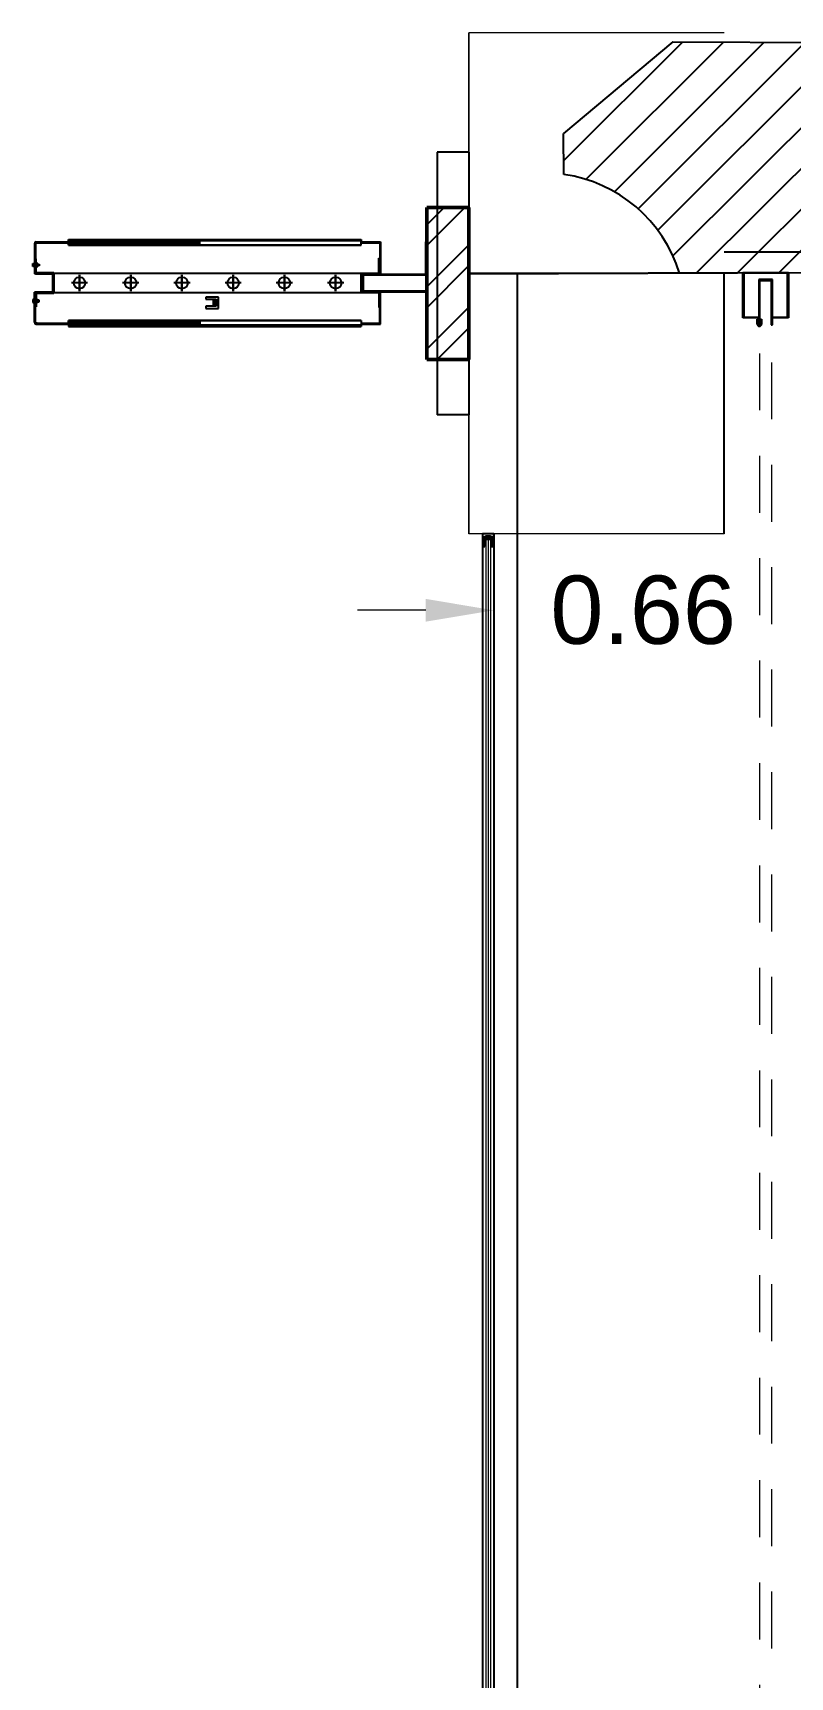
# Model space of a CAD drawing. Header units: inches. Extents: x 54 to 199, y 70 to 109.
# Drawn here: x 129.527 to 131.191, y 80.626 to 84.238 of the extents above; entities that cross this region are included whole.
import ezdxf
from ezdxf.enums import TextEntityAlignment as Align

# ---------------------------------------------------------------- set-up
doc = ezdxf.new("R2010")
doc.units = ezdxf.units.IN
doc.header["$MEASUREMENT"] = 0
for name, pattern in [('21212-FC-A-XREF-GROUND FLOOR PLAN-REV-31-10-12$0$HIDDEN', [0.375, 0.25, -0.125]), ('HIDDEN', [0.375, 0.25, -0.125]), ('HIDDEN2', [0.1875, 0.125, -0.0625])]:
    doc.linetypes.add(name, pattern=pattern)
for name, color, linetype, lineweight in [('21212-FC-A-XREF-GROUND FLOOR PLAN-REV-31-10-12$0$HIDDEN-EEE', 6, '21212-FC-A-XREF-GROUND FLOOR PLAN-REV-31-10-12$0$HIDDEN', 9), ('DIM-IN-AR', 251, 'Continuous', 5), ('ELEVATION-3-EEE', 7, 'Continuous', 18), ('GLASS-EEE', 140, 'Continuous', 5), ('WALL-EEE', 4, 'Continuous', 50)]:
    doc.layers.add(name, color=color, linetype=linetype, lineweight=lineweight)
for name, color, linetype in [('col-hat', 2, 'Continuous'), ('columns', 6, 'Continuous'), ('DETAIL', 2, 'Continuous'), ('Detail Text', 2, 'Continuous'), ('ELEV3-AR', 11, 'Continuous'), ('FINISH-AR', 252, 'Continuous'), ('Fixation', 1, 'Continuous'), ('hatch', 2, 'Continuous'), ('HATCH-AR', 251, 'Continuous'), ('LOM FURNITURE', 7, 'Continuous'), ('WALL-AR', 7, 'Continuous')]:
    doc.layers.add(name, color=color, linetype=linetype)
doc.layers.add('GOLDCLADDING', color=7, linetype='Continuous', true_color=0xffc20a)
doc.styles.add('ROMANS', font='romans.shx')
doc.styles.get("Standard").update_dxf_attribs({"font": 'arial.ttf'})

# ---------------------------------------------------------------- blocks, each defined once
blk = doc.blocks.new('GRWRFHRH')
at = {"color": 252, "linetype": 'Continuous'}
for p, q in [((-9.6911, 11.0741, 0.0198), (-9.6891, 11.0741, 0.0198)), ((-10.0552, 10.9809, 0.0092), (-10.0552, 10.9709, 0.0092)), ((-10.0552, 10.9809, 0.0092), (-10.0552, 10.9709, 0.0092)), ((-10.0482, 10.9809, 0.0092), (-10.0552, 10.9709, 0.0092)), ((-10.0552, 10.9809, 0.0092), (-10.0482, 10.9709, 0.0092)), ((-10.0482, 10.9809, 0.0092), (-10.0552, 10.9809, 0.0092)), ((-10.0552, 10.9809, 0.0092), (-10.0552, 10.9709, 0.0092)), ((-10.0482, 10.9709, 0.0092), (-10.0482, 10.9809, 0.0092)), ((-10.0552, 10.9709, 0.0092), (-10.0482, 10.9709, 0.0092)), ((-9.6891, 10.9656, 0.0198), (-9.6911, 10.9656, 0.0198)), ((-9.463, 10.4682, 0.0092), (-9.463, 0.841, 0.0092)), ((-9.4555, 10.4632, 0.0092), (-9.4455, 10.4562, 0.0092)), ((-9.4555, 10.4562, 0.0092), (-9.4455, 10.4632, 0.0092)), ((-9.4555, 10.4632, 0.0092), (-9.4555, 10.4562, 0.0092)), ((-9.4455, 10.4632, 0.0092), (-9.4555, 10.4632, 0.0092)), ((-9.4555, 10.4562, 0.0092), (-9.4455, 10.4562, 0.0092)), ((-9.4555, 10.4562, 0.0092), (-9.4455, 10.4562, 0.0092)), ((-9.4555, 10.4562, 0.0092), (-9.4455, 10.4562, 0.0092)), ((-9.4455, 10.4562, 0.0092), (-9.4455, 10.4632, 0.0092)), ((-9.438, 10.4682, 0.0092), (-9.438, 0.841, 0.0092))]:
    blk.add_line(p, q, dxfattribs=at)
at = {"layer": '21212-FC-A-XREF-GROUND FLOOR PLAN-REV-31-10-12$0$HIDDEN-EEE', "color": 252, "linetype": 'HIDDEN', "ltscale": 0.5}
for p, q in [((-8.8532, 6.4647), (-8.8532, 10.9396)), ((-8.8272, 6.4449), (-8.8272, 10.9271))]:
    blk.add_line(p, q, dxfattribs=at)
at = {"layer": 'col-hat', "color": 252, "linetype": 'Continuous'}
for p, q in [((-9.2843, 11.2883), (-9.023, 11.5489)), ((-9.2359, 11.2469), (-8.9335, 11.5484)), ((-9.1732, 11.2197), (-8.844, 11.548)), ((-9.121, 11.1822), (-8.7546, 11.5475)), ((-9.078, 11.1353), (-8.6651, 11.547)), ((-9.0447, 11.0789), (-8.5756, 11.5466)), ((-8.9926, 11.0412), (-8.4862, 11.5461)), ((-8.9023, 11.0416), (-8.3967, 11.5456)), ((-8.812, 11.0419), (-8.3072, 11.5452))]:
    blk.add_line(p, q, dxfattribs=at)
at = {"layer": 'columns', "color": 252}
for p, q in [((-9.0444, 11.549), (-9.2849, 11.3478)), ((-9.0444, 11.549), (-7.8151, 11.5426)), ((-9.284, 11.2576), (-9.2849, 11.3478)), ((-9.493, 11.0407), (-7.5142, 11.0441))]:
    blk.add_line(p, q, dxfattribs=at)
blk.add_arc((-9.3275, 10.9498), 0.3109, 17.0664, 81.9671, dxfattribs=at)
at = {"layer": 'Defpoints', "color": 252, "linetype": 'Continuous'}
for p, q in [((-10.0842, 11.1121, 0.0198), (-10.3728, 11.1121, 0.0198)), ((-10.3728, 11.1121, 0.0198), (-10.3728, 11.107, 0.0198)), ((-10.3728, 11.107, 0.0198), (-10.3728, 11.1045, 0.0198)), ((-10.3728, 11.1045, 0.0198), (-10.3728, 11.1045, 0.0198)), ((-10.3728, 11.1045, 0.0198), (-10.3728, 11.102, 0.0198)), ((-10.3728, 11.102, 0.0198), (-10.0842, 11.102, 0.0198)), ((-10.0842, 11.102, 0.0198), (-10.0842, 11.1121, 0.0198)), ((-10.3728, 10.9342, 0.0198), (-10.3728, 10.9367, 0.0198)), ((-10.3728, 10.9367, 0.0198), (-10.0842, 10.9367, 0.0198)), ((-10.3728, 10.9316, 0.0198), (-10.3728, 10.9342, 0.0198)), ((-10.3728, 10.9342, 0.0198), (-10.3728, 10.9342, 0.0198)), ((-10.3728, 10.9265, 0.0198), (-10.3728, 10.9316, 0.0198)), ((-10.0842, 10.9265, 0.0198), (-10.3728, 10.9265, 0.0198)), ((-10.0842, 10.9367, 0.0198), (-10.0842, 10.9265, 0.0198))]:
    blk.add_line(p, q, dxfattribs=at)
at = {"layer": 'DETAIL', "color": 252, "linetype": 'Continuous'}
for p, q in [((-10.4479, 11.1056, 0.0198), (-10.4479, 11.0396, 0.0198)), ((-10.4459, 11.1056, 0.0198), (-10.4459, 11.0427, 0.0198)), ((-10.4439, 11.1096, 0.0198), (-10.3728, 11.1096, 0.0198)), ((-10.4418, 11.1076, 0.0198), (-10.4439, 11.1076, 0.0198)), ((-10.4418, 11.1076, 0.0198), (-10.3728, 11.1076, 0.0198)), ((-10.3728, 11.1151, 0.0198), (-9.7297, 11.1151, 0.0198)), ((-10.3728, 11.102, 0.0198), (-10.3728, 11.1151, 0.0198)), ((-9.7297, 11.1121, 0.0198), (-10.3728, 11.1121, 0.0198)), ((-10.3627, 11.1121, 0.0198), (-10.3728, 11.102, 0.0198)), ((-10.3672, 11.1121, 0.0198), (-10.3728, 11.1065, 0.0198)), ((-10.3718, 11.1121, 0.0198), (-10.3728, 11.111, 0.0198)), ((-10.3728, 11.102, 0.0198), (-9.7297, 11.102, 0.0198)), ((-10.3581, 11.1121, 0.0198), (-10.3683, 11.102, 0.0198)), ((-10.3535, 11.1121, 0.0198), (-10.3637, 11.102, 0.0198)), ((-10.349, 11.1121, 0.0198), (-10.3591, 11.102, 0.0198)), ((-10.3444, 11.1121, 0.0198), (-10.3546, 11.102, 0.0198)), ((-10.3399, 11.1121, 0.0198), (-10.35, 11.102, 0.0198)), ((-10.3353, 11.1121, 0.0198), (-10.3455, 11.102, 0.0198)), ((-10.3308, 11.1121, 0.0198), (-10.3409, 11.102, 0.0198)), ((-10.3262, 11.1121, 0.0198), (-10.3364, 11.102, 0.0198)), ((-10.3217, 11.1121, 0.0198), (-10.3318, 11.102, 0.0198)), ((-10.3171, 11.1121, 0.0198), (-10.3273, 11.102, 0.0198)), ((-10.3126, 11.1121, 0.0198), (-10.3227, 11.102, 0.0198)), ((-10.308, 11.1121, 0.0198), (-10.3181, 11.102, 0.0198)), ((-10.3034, 11.1121, 0.0198), (-10.3136, 11.102, 0.0198)), ((-10.2989, 11.1121, 0.0198), (-10.309, 11.102, 0.0198)), ((-10.2943, 11.1121, 0.0198), (-10.3045, 11.102, 0.0198)), ((-10.2898, 11.1121, 0.0198), (-10.2999, 11.102, 0.0198)), ((-10.2852, 11.1121, 0.0198), (-10.2954, 11.102, 0.0198)), ((-10.2807, 11.1121, 0.0198), (-10.2908, 11.102, 0.0198)), ((-10.2761, 11.1121, 0.0198), (-10.2863, 11.102, 0.0198)), ((-10.2716, 11.1121, 0.0198), (-10.2817, 11.102, 0.0198)), ((-10.267, 11.1121, 0.0198), (-10.2771, 11.102, 0.0198)), ((-10.2624, 11.1121, 0.0198), (-10.2726, 11.102, 0.0198)), ((-10.2579, 11.1121, 0.0198), (-10.268, 11.102, 0.0198)), ((-10.2533, 11.1121, 0.0198), (-10.2635, 11.102, 0.0198)), ((-10.2488, 11.1121, 0.0198), (-10.2589, 11.102, 0.0198)), ((-10.2442, 11.1121, 0.0198), (-10.2544, 11.102, 0.0198)), ((-10.2397, 11.1121, 0.0198), (-10.2498, 11.102, 0.0198)), ((-10.2351, 11.1121, 0.0198), (-10.2453, 11.102, 0.0198)), ((-10.2306, 11.1121, 0.0198), (-10.2407, 11.102, 0.0198)), ((-10.226, 11.1121, 0.0198), (-10.2361, 11.102, 0.0198)), ((-10.2214, 11.1121, 0.0198), (-10.2316, 11.102, 0.0198)), ((-10.2169, 11.1121, 0.0198), (-10.227, 11.102, 0.0198)), ((-10.2123, 11.1121, 0.0198), (-10.2225, 11.102, 0.0198)), ((-10.2078, 11.1121, 0.0198), (-10.2179, 11.102, 0.0198)), ((-10.2032, 11.1121, 0.0198), (-10.2134, 11.102, 0.0198)), ((-10.1987, 11.1121, 0.0198), (-10.2088, 11.102, 0.0198)), ((-10.1941, 11.1121, 0.0198), (-10.2043, 11.102, 0.0198)), ((-10.1896, 11.1121, 0.0198), (-10.1997, 11.102, 0.0198)), ((-10.185, 11.1121, 0.0198), (-10.1952, 11.102, 0.0198)), ((-10.1805, 11.1121, 0.0198), (-10.1906, 11.102, 0.0198)), ((-10.1759, 11.1121, 0.0198), (-10.186, 11.102, 0.0198)), ((-10.1713, 11.1121, 0.0198), (-10.1815, 11.102, 0.0198)), ((-10.1668, 11.1121, 0.0198), (-10.1769, 11.102, 0.0198)), ((-10.1622, 11.1121, 0.0198), (-10.1724, 11.102, 0.0198)), ((-10.1577, 11.1121, 0.0198), (-10.1678, 11.102, 0.0198)), ((-10.1531, 11.1121, 0.0198), (-10.1633, 11.102, 0.0198)), ((-10.1486, 11.1121, 0.0198), (-10.1587, 11.102, 0.0198)), ((-10.144, 11.1121, 0.0198), (-10.1542, 11.102, 0.0198)), ((-10.1395, 11.1121, 0.0198), (-10.1496, 11.102, 0.0198)), ((-10.1349, 11.1121, 0.0198), (-10.145, 11.102, 0.0198)), ((-10.1303, 11.1121, 0.0198), (-10.1405, 11.102, 0.0198)), ((-10.1258, 11.1121, 0.0198), (-10.1359, 11.102, 0.0198)), ((-10.1212, 11.1121, 0.0198), (-10.1314, 11.102, 0.0198)), ((-10.1167, 11.1121, 0.0198), (-10.1268, 11.102, 0.0198)), ((-10.1121, 11.1121, 0.0198), (-10.1223, 11.102, 0.0198)), ((-10.1076, 11.1121, 0.0198), (-10.1177, 11.102, 0.0198)), ((-10.103, 11.1121, 0.0198), (-10.1132, 11.102, 0.0198)), ((-10.0985, 11.1121, 0.0198), (-10.1086, 11.102, 0.0198)), ((-10.0939, 11.1121, 0.0198), (-10.104, 11.102, 0.0198)), ((-10.0893, 11.1121, 0.0198), (-10.0995, 11.102, 0.0198)), ((-10.0848, 11.1121, 0.0198), (-10.0949, 11.102, 0.0198)), ((-10.0842, 11.1081, 0.0198), (-10.0904, 11.102, 0.0198)), ((-10.0842, 11.1036, 0.0198), (-10.0858, 11.102, 0.0198)), ((-10.4515, 11.0558, 0.0198), (-10.4515, 11.0619, 0.0198)), ((-10.4515, 11.0619, 0.0198), (-10.4484, 11.0619, 0.0198)), ((-10.4515, 11.0607, 0.0198), (-10.4484, 11.0607, 0.0198)), ((-10.4515, 11.0571, 0.0198), (-10.4484, 11.0571, 0.0198)), ((-10.4484, 11.0558, 0.0198), (-10.4515, 11.0558, 0.0198)), ((-10.4484, 11.0548, 0.0198), (-10.4484, 11.0629, 0.0198)), ((-10.4484, 11.0629, 0.0198), (-10.4479, 11.0629, 0.0198)), ((-10.4484, 11.0619, 0.0198), (-10.4484, 11.0558, 0.0198)), ((-10.4479, 11.0548, 0.0198), (-10.4484, 11.0548, 0.0198)), ((-10.4479, 11.0629, 0.0198), (-10.4479, 11.0548, 0.0198)), ((-10.4459, 11.0721, 0.0198), (-10.4459, 11.0396, 0.0198)), ((-10.4439, 11.0721, 0.0198), (-10.4459, 11.0721, 0.0198)), ((-10.4439, 11.0662, 0.0198), (-10.4459, 11.0682, 0.0198)), ((-10.4439, 11.0616, 0.0198), (-10.4459, 11.0636, 0.0198)), ((-10.4439, 11.057, 0.0198), (-10.4459, 11.0591, 0.0198)), ((-10.4439, 11.0525, 0.0198), (-10.4459, 11.0545, 0.0198)), ((-10.4439, 11.0707, 0.0198), (-10.4452, 11.0721, 0.0198)), ((-10.4439, 11.0416, 0.0198), (-10.4439, 11.0721, 0.0198)), ((-10.4433, 11.0629, 0.0198), (-10.4439, 11.0629, 0.0198)), ((-10.4439, 11.0629, 0.0198), (-10.4439, 11.0548, 0.0198)), ((-10.4439, 11.0548, 0.0198), (-10.4433, 11.0548, 0.0198)), ((-10.4433, 11.0548, 0.0198), (-10.4433, 11.0629, 0.0198)), ((-10.4403, 11.0619, 0.0198), (-10.4433, 11.0619, 0.0198)), ((-10.4433, 11.0619, 0.0198), (-10.4433, 11.0558, 0.0198)), ((-10.4403, 11.0607, 0.0198), (-10.4433, 11.0607, 0.0198)), ((-10.4403, 11.0571, 0.0198), (-10.4433, 11.0571, 0.0198)), ((-10.4433, 11.0558, 0.0198), (-10.4403, 11.0558, 0.0198)), ((-10.4403, 11.0558, 0.0198), (-10.4403, 11.0619, 0.0198)), ((-10.4403, 11.0571, 0.0198), (-10.4403, 11.0607, 0.0198)), ((-10.4403, 11.0607, 0.0198), (-10.4373, 11.0607, 0.0198)), ((-10.4373, 11.0571, 0.0198), (-10.4403, 11.0571, 0.0198)), ((-10.4373, 11.0607, 0.0198), (-10.4373, 11.0571, 0.0198)), ((-10.4459, 11.0396, 0.0198), (-10.4479, 11.0396, 0.0198)), ((-10.4439, 11.0479, 0.0198), (-10.4459, 11.05, 0.0198)), ((-10.4439, 11.0434, 0.0198), (-10.4459, 11.0454, 0.0198)), ((-10.4446, 11.0396, 0.0198), (-10.4459, 11.0408, 0.0198)), ((-10.4459, 11.0396, 0.0198), (-10.4073, 11.0396, 0.0198)), ((-10.4053, 11.0416, 0.0198), (-10.4439, 11.0416, 0.0198)), ((-10.4401, 11.0396, 0.0198), (-10.4421, 11.0416, 0.0198)), ((-10.4355, 11.0396, 0.0198), (-10.4376, 11.0416, 0.0198)), ((-10.431, 11.0396, 0.0198), (-10.433, 11.0416, 0.0198)), ((-10.4264, 11.0396, 0.0198), (-10.4285, 11.0416, 0.0198)), ((-10.4219, 11.0396, 0.0198), (-10.4239, 11.0416, 0.0198)), ((-10.4173, 11.0396, 0.0198), (-10.4193, 11.0416, 0.0198)), ((-10.4128, 11.0396, 0.0198), (-10.4148, 11.0416, 0.0198)), ((-10.4082, 11.0396, 0.0198), (-10.4102, 11.0416, 0.0198)), ((-10.4073, 11.0396, 0.0198), (-10.4073, 10.999, 0.0198)), ((-10.4053, 11.0367, 0.0198), (-10.4073, 11.0387, 0.0198)), ((-10.4053, 11.0322, 0.0198), (-10.4073, 11.0342, 0.0198)), ((-10.4053, 11.0276, 0.0198), (-10.4073, 11.0296, 0.0198)), ((-10.4053, 11.023, 0.0198), (-10.4073, 11.0251, 0.0198)), ((-10.4053, 11.0185, 0.0198), (-10.4073, 11.0205, 0.0198)), ((-10.4053, 11.0139, 0.0198), (-10.4073, 11.016, 0.0198)), ((-10.4053, 11.0413, 0.0198), (-10.4057, 11.0416, 0.0198)), ((-10.4053, 10.997, 0.0198), (-10.4053, 11.0416, 0.0198)), ((-10.4515, 10.9828, 0.0198), (-10.4515, 10.9767, 0.0198)), ((-10.4484, 10.9828, 0.0198), (-10.4515, 10.9828, 0.0198)), ((-10.4515, 10.9815, 0.0198), (-10.4484, 10.9815, 0.0198)), ((-10.4484, 10.9838, 0.0198), (-10.4484, 10.9757, 0.0198)), ((-10.4479, 10.9838, 0.0198), (-10.4484, 10.9838, 0.0198)), ((-10.4484, 10.9767, 0.0198), (-10.4484, 10.9828, 0.0198)), ((-10.4459, 10.999, 0.0198), (-10.4479, 10.999, 0.0198)), ((-10.4479, 10.9331, 0.0198), (-10.4479, 10.999, 0.0198)), ((-10.4479, 10.9757, 0.0198), (-10.4479, 10.9838, 0.0198)), ((-10.4073, 10.999, 0.0198), (-10.4459, 10.999, 0.0198)), ((-10.4459, 10.999, 0.0198), (-10.4459, 10.9666, 0.0198)), ((-10.4459, 10.9331, 0.0198), (-10.4459, 10.996, 0.0198)), ((-10.4439, 10.9933, 0.0198), (-10.4459, 10.9953, 0.0198)), ((-10.4439, 10.9887, 0.0198), (-10.4459, 10.9907, 0.0198)), ((-10.4439, 10.9842, 0.0198), (-10.4459, 10.9862, 0.0198)), ((-10.4439, 10.9796, 0.0198), (-10.4459, 10.9816, 0.0198)), ((-10.443, 10.997, 0.0198), (-10.4451, 10.999, 0.0198)), ((-10.4439, 10.9666, 0.0198), (-10.4439, 10.997, 0.0198)), ((-10.4439, 10.997, 0.0198), (-10.4053, 10.997, 0.0198)), ((-10.4439, 10.9757, 0.0198), (-10.4439, 10.9838, 0.0198)), ((-10.4439, 10.9838, 0.0198), (-10.4433, 10.9838, 0.0198)), ((-10.4433, 10.9838, 0.0198), (-10.4433, 10.9757, 0.0198)), ((-10.4433, 10.9767, 0.0198), (-10.4433, 10.9828, 0.0198)), ((-10.4433, 10.9828, 0.0198), (-10.4403, 10.9828, 0.0198)), ((-10.4403, 10.9815, 0.0198), (-10.4433, 10.9815, 0.0198)), ((-10.4385, 10.997, 0.0198), (-10.4405, 10.999, 0.0198)), ((-10.4403, 10.9828, 0.0198), (-10.4403, 10.9767, 0.0198)), ((-10.4403, 10.9815, 0.0198), (-10.4403, 10.978, 0.0198)), ((-10.4373, 10.9815, 0.0198), (-10.4403, 10.9815, 0.0198)), ((-10.4373, 10.978, 0.0198), (-10.4373, 10.9815, 0.0198)), ((-10.4339, 10.997, 0.0198), (-10.436, 10.999, 0.0198)), ((-10.4294, 10.997, 0.0198), (-10.4314, 10.999, 0.0198)), ((-10.4248, 10.997, 0.0198), (-10.4268, 10.999, 0.0198)), ((-10.4203, 10.997, 0.0198), (-10.4223, 10.999, 0.0198)), ((-10.4157, 10.997, 0.0198), (-10.4177, 10.999, 0.0198)), ((-10.4111, 10.997, 0.0198), (-10.4132, 10.999, 0.0198)), ((-10.4066, 10.997, 0.0198), (-10.4086, 10.999, 0.0198)), ((-10.4053, 11.0094, 0.0198), (-10.4073, 11.0114, 0.0198)), ((-10.4053, 11.0048, 0.0198), (-10.4073, 11.0069, 0.0198)), ((-10.4053, 11.0003, 0.0198), (-10.4073, 11.0023, 0.0198)), ((-10.0432, 10.9884, 0.0092), (-10.0711, 10.9884, 0.0092)), ((-10.0711, 10.9884, 0.0092), (-10.0711, 10.9834, 0.0092)), ((-10.0711, 10.9834, 0.0092), (-10.0482, 10.9834, 0.0092)), ((-10.0482, 10.9834, 0.0092), (-10.0482, 10.9684, 0.0092)), ((-10.0432, 10.9634, 0.0092), (-10.0432, 10.9884, 0.0092)), ((-10.4515, 10.978, 0.0198), (-10.4484, 10.978, 0.0198)), ((-10.4515, 10.9767, 0.0198), (-10.4484, 10.9767, 0.0198)), ((-10.4484, 10.9757, 0.0198), (-10.4479, 10.9757, 0.0198)), ((-10.4439, 10.975, 0.0198), (-10.4459, 10.9771, 0.0198)), ((-10.4439, 10.9705, 0.0198), (-10.4459, 10.9725, 0.0198)), ((-10.4445, 10.9666, 0.0198), (-10.4459, 10.968, 0.0198)), ((-10.4459, 10.9666, 0.0198), (-10.4439, 10.9666, 0.0198)), ((-10.4433, 10.9757, 0.0198), (-10.4439, 10.9757, 0.0198)), ((-10.4403, 10.978, 0.0198), (-10.4433, 10.978, 0.0198)), ((-10.4403, 10.9767, 0.0198), (-10.4433, 10.9767, 0.0198)), ((-10.4403, 10.978, 0.0198), (-10.4373, 10.978, 0.0198)), ((-10.0482, 10.9684, 0.0092), (-10.0711, 10.9684, 0.0092)), ((-10.0711, 10.9684, 0.0092), (-10.0711, 10.9634, 0.0092)), ((-10.0711, 10.9634, 0.0092), (-10.0432, 10.9634, 0.0092)), ((-10.4418, 10.9311, 0.0198), (-10.4439, 10.9311, 0.0198)), ((-10.4439, 10.929, 0.0198), (-10.3728, 10.929, 0.0198)), ((-10.4418, 10.9311, 0.0198), (-10.3728, 10.9311, 0.0198)), ((-10.3728, 10.9311, 0.0198), (-10.3728, 10.9367, 0.0198)), ((-10.3728, 10.9367, 0.0198), (-9.7297, 10.9367, 0.0198)), ((-10.3627, 10.9265, 0.0198), (-10.3728, 10.9367, 0.0198)), ((-10.3672, 10.9265, 0.0198), (-10.3728, 10.9322, 0.0198)), ((-10.3728, 10.9316, 0.0198), (-10.3728, 10.9235, 0.0198)), ((-10.3718, 10.9265, 0.0198), (-10.3728, 10.9276, 0.0198)), ((-9.7297, 10.9265, 0.0198), (-10.3728, 10.9265, 0.0198)), ((-10.3728, 10.9235, 0.0198), (-9.7297, 10.9235, 0.0198)), ((-10.3581, 10.9265, 0.0198), (-10.3682, 10.9367, 0.0198)), ((-10.3535, 10.9265, 0.0198), (-10.3637, 10.9367, 0.0198)), ((-10.349, 10.9265, 0.0198), (-10.3591, 10.9367, 0.0198)), ((-10.3444, 10.9265, 0.0198), (-10.3546, 10.9367, 0.0198)), ((-10.3399, 10.9265, 0.0198), (-10.35, 10.9367, 0.0198)), ((-10.3353, 10.9265, 0.0198), (-10.3455, 10.9367, 0.0198)), ((-10.3308, 10.9265, 0.0198), (-10.3409, 10.9367, 0.0198)), ((-10.3262, 10.9265, 0.0198), (-10.3364, 10.9367, 0.0198)), ((-10.3217, 10.9265, 0.0198), (-10.3318, 10.9367, 0.0198)), ((-10.3171, 10.9265, 0.0198), (-10.3273, 10.9367, 0.0198)), ((-10.3126, 10.9265, 0.0198), (-10.3227, 10.9367, 0.0198)), ((-10.308, 10.9265, 0.0198), (-10.3181, 10.9367, 0.0198)), ((-10.3034, 10.9265, 0.0198), (-10.3136, 10.9367, 0.0198)), ((-10.2989, 10.9265, 0.0198), (-10.309, 10.9367, 0.0198)), ((-10.2943, 10.9265, 0.0198), (-10.3045, 10.9367, 0.0198)), ((-10.2898, 10.9265, 0.0198), (-10.2999, 10.9367, 0.0198)), ((-10.2852, 10.9265, 0.0198), (-10.2954, 10.9367, 0.0198)), ((-10.2807, 10.9265, 0.0198), (-10.2908, 10.9367, 0.0198)), ((-10.2761, 10.9265, 0.0198), (-10.2863, 10.9367, 0.0198)), ((-10.2716, 10.9265, 0.0198), (-10.2817, 10.9367, 0.0198)), ((-10.267, 10.9265, 0.0198), (-10.2771, 10.9367, 0.0198)), ((-10.2624, 10.9265, 0.0198), (-10.2726, 10.9367, 0.0198)), ((-10.2579, 10.9265, 0.0198), (-10.268, 10.9367, 0.0198)), ((-10.2533, 10.9265, 0.0198), (-10.2635, 10.9367, 0.0198)), ((-10.2488, 10.9265, 0.0198), (-10.2589, 10.9367, 0.0198)), ((-10.2442, 10.9265, 0.0198), (-10.2544, 10.9367, 0.0198)), ((-10.2397, 10.9265, 0.0198), (-10.2498, 10.9367, 0.0198)), ((-10.2351, 10.9265, 0.0198), (-10.2453, 10.9367, 0.0198)), ((-10.2306, 10.9265, 0.0198), (-10.2407, 10.9367, 0.0198)), ((-10.226, 10.9265, 0.0198), (-10.2361, 10.9367, 0.0198)), ((-10.2214, 10.9265, 0.0198), (-10.2316, 10.9367, 0.0198)), ((-10.2169, 10.9265, 0.0198), (-10.227, 10.9367, 0.0198)), ((-10.2123, 10.9265, 0.0198), (-10.2225, 10.9367, 0.0198)), ((-10.2078, 10.9265, 0.0198), (-10.2179, 10.9367, 0.0198)), ((-10.2032, 10.9265, 0.0198), (-10.2134, 10.9367, 0.0198)), ((-10.1987, 10.9265, 0.0198), (-10.2088, 10.9367, 0.0198)), ((-10.1941, 10.9265, 0.0198), (-10.2043, 10.9367, 0.0198)), ((-10.1896, 10.9265, 0.0198), (-10.1997, 10.9367, 0.0198)), ((-10.185, 10.9265, 0.0198), (-10.1952, 10.9367, 0.0198)), ((-10.1805, 10.9265, 0.0198), (-10.1906, 10.9367, 0.0198)), ((-10.1759, 10.9265, 0.0198), (-10.186, 10.9367, 0.0198)), ((-10.1713, 10.9265, 0.0198), (-10.1815, 10.9367, 0.0198)), ((-10.1668, 10.9265, 0.0198), (-10.1769, 10.9367, 0.0198)), ((-10.1622, 10.9265, 0.0198), (-10.1724, 10.9367, 0.0198)), ((-10.1577, 10.9265, 0.0198), (-10.1678, 10.9367, 0.0198)), ((-10.1531, 10.9265, 0.0198), (-10.1633, 10.9367, 0.0198)), ((-10.1486, 10.9265, 0.0198), (-10.1587, 10.9367, 0.0198)), ((-10.144, 10.9265, 0.0198), (-10.1542, 10.9367, 0.0198)), ((-10.1395, 10.9265, 0.0198), (-10.1496, 10.9367, 0.0198)), ((-10.1349, 10.9265, 0.0198), (-10.145, 10.9367, 0.0198)), ((-10.1303, 10.9265, 0.0198), (-10.1405, 10.9367, 0.0198)), ((-10.1258, 10.9265, 0.0198), (-10.1359, 10.9367, 0.0198)), ((-10.1212, 10.9265, 0.0198), (-10.1314, 10.9367, 0.0198)), ((-10.1167, 10.9265, 0.0198), (-10.1268, 10.9367, 0.0198)), ((-10.1121, 10.9265, 0.0198), (-10.1223, 10.9367, 0.0198)), ((-10.1076, 10.9265, 0.0198), (-10.1177, 10.9367, 0.0198)), ((-10.103, 10.9265, 0.0198), (-10.1132, 10.9367, 0.0198)), ((-10.0985, 10.9265, 0.0198), (-10.1086, 10.9367, 0.0198)), ((-10.0939, 10.9265, 0.0198), (-10.104, 10.9367, 0.0198)), ((-10.0893, 10.9265, 0.0198), (-10.0995, 10.9367, 0.0198)), ((-10.0848, 10.9265, 0.0198), (-10.0949, 10.9367, 0.0198)), ((-10.0842, 10.9305, 0.0198), (-10.0904, 10.9367, 0.0198)), ((-10.0842, 10.9351, 0.0198), (-10.0858, 10.9367, 0.0198)), ((-9.463, 10.4682, 0.0092), (-9.463, 0.841, 0.0092)), ((-9.463, 10.4682, 0.0092), (-9.463, 10.4403, 0.0092)), ((-9.438, 10.4682, 0.0092), (-9.463, 10.4682, 0.0092)), ((-9.463, 10.4403, 0.0092), (-9.458, 10.4403, 0.0092)), ((-9.458, 10.4403, 0.0092), (-9.458, 10.4632, 0.0092)), ((-9.458, 10.4632, 0.0092), (-9.443, 10.4632, 0.0092)), ((-9.443, 10.4632, 0.0092), (-9.443, 10.4403, 0.0092)), ((-9.443, 10.4403, 0.0092), (-9.438, 10.4403, 0.0092)), ((-9.438, 10.4403, 0.0092), (-9.438, 10.4682, 0.0092))]:
    blk.add_line(p, q, dxfattribs=at)
for centre, radius, start, end in [((-10.4439, 11.1056, 0.0198), 0.00406, 90, 180), ((-10.4439, 11.1056, 0.0198), 0.00203, 90, 180), ((-10.4439, 10.9331, 0.0198), 0.00406, 180, 270), ((-10.4439, 10.9331, 0.0198), 0.00203, 180, 270)]:
    blk.add_arc(centre, radius, start, end, dxfattribs=at)
at = {"layer": 'Detail Text', "color": 252, "linetype": 'Continuous'}
blk.add_line((-10.3728, 10.9311, 0.0198), (-10.3728, 10.9367, 0.0198), dxfattribs=at)
at = {"layer": 'DIM-IN-AR', "color": 252}
for p, q in [((-9.438, 10.4057, 0), (-9.438, 10.1203, 0)), ((-9.588, 10.3003, 0), (-9.738, 10.3003, 0))]:
    blk.add_line(p, q, dxfattribs=at)
blk.add_solid([(-9.588, 10.3253, 0), (-9.588, 10.2753, 0), (-9.438, 10.3003, 0)], dxfattribs=at)
at = {"layer": 'ELEV3-AR', "color": 252}
for p, q in [((-9.563, 11.3069, -0.0101), (-9.563, 10.7298, 0.0491)), ((-9.493, 11.3069, -0.0102), (-9.563, 11.3069, -0.0101)), ((-9.493, 11.3069, -0.0102), (-9.493, 10.7298, 0.0498)), ((-9.4927, 10.7298, -0.0102), (-9.5627, 10.7298, -0.0101))]:
    blk.add_line(p, q, dxfattribs=at)
at = {"layer": 'ELEVATION-3-EEE', "color": 252, "linetype": 'Continuous'}
for p, q in [((-8.9322, 11.5686), (-9.493, 11.5686, 0.0198)), ((-9.493, 11.5686, 0.0198), (-9.493, 10.4682, 0.0198)), ((-9.493, 10.4682, 0.0198), (-9.493, 11.5686, 0.0198)), ((-8.9322, 10.4682), (-9.493, 10.4682, 0.0198))]:
    blk.add_line(p, q, dxfattribs=at)
at = {"layer": 'FINISH-AR', "color": 252, "linetype": 'HIDDEN2', "ltscale": 0.5}
for p, q in [((-8.8907, 10.9425), (-8.8907, 11.0425)), ((-8.8907, 11.0425), (-8.7907, 11.0425)), ((-8.7927, 11.0405), (-8.8887, 11.0405)), ((-8.8887, 11.0405), (-8.8887, 10.9445)), ((-8.8257, 11.027), (-8.8557, 11.027)), ((-8.8557, 11.027), (-8.8557, 10.9275)), ((-8.8532, 10.9275), (-8.8532, 11.0245)), ((-8.8532, 11.0245), (-8.8282, 11.0245)), ((-8.8282, 11.0245), (-8.8282, 10.9275)), ((-8.8257, 10.9275), (-8.8257, 11.027)), ((-8.7927, 10.9445), (-8.7927, 11.0405)), ((-8.7907, 11.0425), (-8.7907, 10.9425)), ((-8.8887, 10.9445), (-8.8557, 10.9445)), ((-8.8557, 10.9445), (-8.8557, 10.9425)), ((-8.8257, 10.9425), (-8.8257, 10.9445)), ((-8.8257, 10.9445), (-8.7927, 10.9445)), ((-8.8557, 10.9425), (-8.8907, 10.9425)), ((-8.8557, 10.9275), (-8.8532, 10.9275)), ((-8.8282, 10.9275), (-8.8257, 10.9275)), ((-8.7907, 10.9425), (-8.8257, 10.9425))]:
    blk.add_line(p, q, dxfattribs=at)
at = {"layer": 'Fixation', "color": 252}
for p, q in [((-8.8592, 10.929), (-8.8592, 10.94)), ((-8.8592, 10.94), (-8.8557, 10.94)), ((-8.8532, 10.94), (-8.8497, 10.94)), ((-8.8497, 10.94), (-8.8497, 10.929))]:
    blk.add_line(p, q, dxfattribs=at)
blk.add_arc((-8.8545, 10.929), 0.00475, 180, 0, dxfattribs=at)
at = {"layer": 'GLASS-EEE', "color": 252}
for p, q in [((-9.4555, 10.4632, 0.0092), (-9.4555, 0.846, 0.0092)), ((-9.4505, 10.4562, 0.0092), (-9.4505, 0.853, 0.0092)), ((-9.4455, 10.4632, 0.0092), (-9.4455, 0.846, 0.0092))]:
    blk.add_line(p, q, dxfattribs=at)
at = {"layer": 'hatch', "color": 252, "linetype": 'Continuous'}
for p, q in [((-8.8592, 10.9357), (-8.8557, 10.9392)), ((-8.8592, 10.9313), (-8.8557, 10.9348)), ((-8.8589, 10.9272), (-8.8557, 10.9304)), ((-8.8568, 10.9248), (-8.8542, 10.9275)), ((-8.8532, 10.9373), (-8.8505, 10.94)), ((-8.8532, 10.9329), (-8.8497, 10.9364)), ((-8.8532, 10.9284), (-8.8497, 10.9319)), ((-8.8527, 10.9246), (-8.8501, 10.9272))]:
    blk.add_line(p, q, dxfattribs=at)
at = {"layer": 'HATCH-AR', "color": 252}
for p, q in [((-9.493, 11.0391), (-4.0975, 11.0615)), ((-9.3865, 6.2809), (-9.3865, 11.0409)), ((-8.9322, 10.4682), (-8.9322, 11.0417))]:
    blk.add_line(p, q, dxfattribs=at)
at = {"layer": 'LOM FURNITURE', "color": 252, "linetype": 'Continuous'}
for p, q in [((-9.5856, 10.8511, 0.0198), (-9.5856, 11.1852, 0.0198)), ((-9.5856, 11.1472, 0.0198), (-9.5476, 11.1852, 0.0198)), ((-9.5856, 11.1017, 0.0198), (-9.502, 11.1852, 0.0198)), ((-10.4479, 11.1056, 0.0198), (-10.4479, 11.0396, 0.0198)), ((-10.4459, 11.1056, 0.0198), (-10.4459, 11.0427, 0.0198)), ((-10.4439, 11.1096, 0.0198), (-10.3728, 11.1096, 0.0198)), ((-10.4439, 11.1076, 0.0198), (-10.3728, 11.1076, 0.0198)), ((-10.3728, 11.102, 0.0198), (-10.3728, 11.1151, 0.0198)), ((-10.3728, 11.1151, 0.0198), (-9.7297, 11.1151, 0.0198)), ((-9.7297, 11.1121, 0.0198), (-10.3728, 11.1121, 0.0198)), ((-9.7297, 11.102, 0.0198), (-10.3728, 11.102, 0.0198)), ((-9.7297, 11.1076, 0.0198), (-9.7297, 11.1151, 0.0198)), ((-9.7297, 11.102, 0.0198), (-9.7297, 11.1151, 0.0198)), ((-9.7297, 11.1151, 0.0198), (-9.7297, 11.1121, 0.0198)), ((-9.7297, 11.1096, 0.0198), (-9.687, 11.1096, 0.0198)), ((-9.7297, 11.1076, 0.0198), (-9.6891, 11.1076, 0.0198)), ((-9.6891, 11.1076, 0.0198), (-9.6891, 11.0386, 0.0198)), ((-9.687, 11.1096, 0.0198), (-9.687, 11.0386, 0.0198)), ((-9.5876, 11.1096, 0.0198), (-9.5856, 11.1096, 0.0198)), ((-9.5876, 11.0386, 0.0198), (-9.5876, 11.1096, 0.0198)), ((-9.5856, 11.0106, 0.0198), (-9.493, 11.1031, 0.0198)), ((-10.4439, 11.0721, 0.0198), (-10.4459, 11.0721, 0.0198)), ((-10.4459, 11.0711, 0.0198), (-10.4459, 11.0396, 0.0198)), ((-10.4439, 11.0416, 0.0198), (-10.4439, 11.0721, 0.0198)), ((-9.6911, 11.0406, 0.0198), (-9.6911, 11.0741, 0.0198)), ((-9.5856, 10.965, 0.0198), (-9.493, 11.0576, 0.0198)), ((-10.4459, 11.0396, 0.0198), (-10.4479, 11.0396, 0.0198)), ((-10.4459, 11.0396, 0.0198), (-10.4073, 11.0396, 0.0198)), ((-10.4439, 11.0416, 0.0198), (-10.4073, 11.0416, 0.0198)), ((-10.4073, 11.0416, 0.0198), (-10.4053, 11.0416, 0.0198)), ((-10.4073, 11.0396, 0.0198), (-10.4073, 10.999, 0.0198)), ((-10.4073, 11, 0.0198), (-10.4073, 11.0386, 0.0198)), ((-10.4053, 11.0416, 0.0198), (-10.4053, 11.0396, 0.0198)), ((-10.4053, 10.998, 0.0198), (-10.4053, 11.0406, 0.0198)), ((-10.4053, 11.0406, 0.0198), (-10.4053, 10.998, 0.0198)), ((-10.4053, 11.0406, 0.0198), (-9.7297, 11.0406, 0.0198)), ((-10.3312, 11.0193, 0.0198), (-10.3668, 11.0193, 0.0198)), ((-10.3312, 11.0193, 0.0198), (-10.3668, 11.0193, 0.0198)), ((-10.349, 11.0016, 0.0198), (-10.349, 11.0371, 0.0198)), ((-10.349, 11.0371, 0.0198), (-10.349, 11.0016, 0.0198)), ((-10.2186, 11.0193, 0.0198), (-10.2541, 11.0193, 0.0198)), ((-10.2186, 11.0193, 0.0198), (-10.2541, 11.0193, 0.0198)), ((-10.2364, 11.0016, 0.0198), (-10.2364, 11.0371, 0.0198)), ((-10.2364, 11.0371, 0.0198), (-10.2364, 11.0016, 0.0198)), ((-10.106, 11.0193, 0.0198), (-10.1415, 11.0193, 0.0198)), ((-10.106, 11.0193, 0.0198), (-10.1415, 11.0193, 0.0198)), ((-10.1238, 11.0016, 0.0198), (-10.1238, 11.0371, 0.0198)), ((-10.1238, 11.0371, 0.0198), (-10.1238, 11.0016, 0.0198)), ((-9.9934, 11.0193, 0.0198), (-10.0289, 11.0193, 0.0198)), ((-9.9934, 11.0193, 0.0198), (-10.0289, 11.0193, 0.0198)), ((-10.0112, 11.0016, 0.0198), (-10.0112, 11.0371, 0.0198)), ((-10.0112, 11.0371, 0.0198), (-10.0112, 11.0016, 0.0198)), ((-9.8808, 11.0193, 0.0198), (-9.9163, 11.0193, 0.0198)), ((-9.8808, 11.0193, 0.0198), (-9.9163, 11.0193, 0.0198)), ((-9.8986, 11.0016, 0.0198), (-9.8986, 11.0371, 0.0198)), ((-9.8986, 11.0371, 0.0198), (-9.8986, 11.0016, 0.0198)), ((-9.7682, 11.0193, 0.0198), (-9.8037, 11.0193, 0.0198)), ((-9.7682, 11.0193, 0.0198), (-9.8037, 11.0193, 0.0198)), ((-9.786, 11.0016, 0.0198), (-9.786, 11.0371, 0.0198)), ((-9.786, 11.0371, 0.0198), (-9.786, 11.0016, 0.0198)), ((-9.7297, 11.0386, 0.0198), (-9.7297, 11.0406, 0.0198)), ((-9.7297, 11.0406, 0.0198), (-9.6911, 11.0406, 0.0198)), ((-9.7297, 11.0386, 0.0198), (-9.7297, 11, 0.0198)), ((-9.7297, 11, 0.0198), (-9.7297, 11.0386, 0.0198)), ((-9.7276, 11, 0.0198), (-9.7276, 11.0386, 0.0198)), ((-9.687, 11.0386, 0.0198), (-9.7276, 11.0386, 0.0198)), ((-9.7276, 11.0386, 0.0198), (-9.7276, 11, 0.0198)), ((-9.5856, 11.0366, 0.0198), (-9.7256, 11.0366, 0.0198)), ((-9.7256, 11.0366, 0.0198), (-9.7256, 11.0021, 0.0198)), ((-9.6891, 11.0386, 0.0198), (-9.5876, 11.0386, 0.0198)), ((-10.4459, 10.999, 0.0198), (-10.4479, 10.999, 0.0198)), ((-10.4479, 10.999, 0.0198), (-10.4479, 10.9331, 0.0198)), ((-10.4459, 10.999, 0.0198), (-10.4073, 10.999, 0.0198)), ((-10.4459, 10.9666, 0.0198), (-10.4459, 10.999, 0.0198)), ((-10.4459, 10.9331, 0.0198), (-10.4459, 10.996, 0.0198)), ((-10.4439, 10.997, 0.0198), (-10.4073, 10.997, 0.0198)), ((-10.4439, 10.997, 0.0198), (-10.4439, 10.9666, 0.0198)), ((-10.4073, 10.997, 0.0198), (-10.4053, 10.997, 0.0198)), ((-10.4053, 10.997, 0.0198), (-10.4053, 10.999, 0.0198)), ((-10.4053, 10.998, 0.0198), (-9.7297, 10.998, 0.0198)), ((-9.7297, 11, 0.0198), (-9.7297, 10.998, 0.0198)), ((-9.7297, 10.998, 0.0198), (-9.6911, 10.998, 0.0198)), ((-9.687, 11, 0.0198), (-9.7276, 11, 0.0198)), ((-9.7256, 11.0021, 0.0198), (-9.5856, 11.0021, 0.0198)), ((-9.6911, 10.998, 0.0198), (-9.6911, 10.9656, 0.0198)), ((-9.6891, 10.9311, 0.0198), (-9.6891, 11, 0.0198)), ((-9.687, 10.929, 0.0198), (-9.687, 11, 0.0198)), ((-9.687, 11, 0.0198), (-9.5876, 11, 0.0198)), ((-10.4439, 10.9666, 0.0198), (-10.4459, 10.9666, 0.0198)), ((-9.5856, 10.8739, 0.0198), (-9.493, 10.9665, 0.0198)), ((-10.4439, 10.9311, 0.0198), (-10.3728, 10.9311, 0.0198)), ((-10.4439, 10.929, 0.0198), (-10.3728, 10.929, 0.0198)), ((-9.7297, 10.9367, 0.0198), (-10.3728, 10.9367, 0.0198)), ((-10.3728, 10.9316, 0.0198), (-10.3728, 10.9235, 0.0198)), ((-9.7297, 10.9265, 0.0198), (-10.3728, 10.9265, 0.0198)), ((-10.3728, 10.9235, 0.0198), (-9.7297, 10.9235, 0.0198)), ((-9.7297, 10.9367, 0.0198), (-9.7297, 10.9235, 0.0198)), ((-9.7297, 10.9311, 0.0198), (-9.7297, 10.9235, 0.0198)), ((-9.7297, 10.9311, 0.0198), (-9.6891, 10.9311, 0.0198)), ((-9.7297, 10.929, 0.0198), (-9.687, 10.929, 0.0198)), ((-9.7297, 10.9235, 0.0198), (-9.7297, 10.9265, 0.0198)), ((-9.5876, 10.929, 0.0198), (-9.5856, 10.929, 0.0198)), ((-9.5856, 10.929, 0.0198), (-9.5876, 10.929, 0.0198)), ((-9.5624, 10.8515, 0.0198), (-9.493, 10.9209, 0.0198))]:
    blk.add_line(p, q, dxfattribs=at)
for centre in [(-10.349, 11.0193, 0.0198), (-10.349, 11.0193, 0.0198), (-10.2364, 11.0193, 0.0198), (-10.2364, 11.0193, 0.0198), (-10.1238, 11.0193, 0.0198), (-10.1238, 11.0193, 0.0198), (-10.0112, 11.0193, 0.0198), (-10.0112, 11.0193, 0.0198), (-9.8986, 11.0193, 0.0198), (-9.8986, 11.0193, 0.0198), (-9.786, 11.0193, 0.0198), (-9.786, 11.0193, 0.0198)]:
    blk.add_circle(centre, 0.0127, dxfattribs=at)
for centre, radius, start, end in [((-10.4439, 11.1056, 0.0198), 0.00406, 90, 180), ((-10.4439, 11.1056, 0.0198), 0.00203, 90, 180), ((-10.4439, 10.9331, 0.0198), 0.00406, 180, 270), ((-10.4439, 10.9331, 0.0198), 0.00203, 180, 270)]:
    blk.add_arc(centre, radius, start, end, dxfattribs=at)
at = {"layer": 'WALL-AR', "color": 252}
blk.add_line((-5.3452, 11.0837), (-8.9322, 11.0872), dxfattribs=at)
at = {"layer": 'WALL-EEE', "color": 252}
for p, q in [((-9.5856, 11.1852, 0.0198), (-9.493, 11.1852, 0.0198)), ((-9.5856, 10.8515, 0.0198), (-9.5856, 11.1852, 0.0198)), ((-9.493, 11.1852, 0.0198), (-9.493, 10.8515, 0.0198)), ((-9.493, 10.8515, 0.0198), (-9.5856, 10.8515, 0.0198))]:
    blk.add_line(p, q, dxfattribs=at)
at = {"color": 252, "style": 'ROMANS'}
for p in [(-5.1176, 7.4592, 0), (3.1653, 4.7064, 0), (-5.1176, 4.6287, 0)]:
    blk.add_attdef('ELEV', text='', height=0.1035, dxfattribs=at).set_placement(p, align=Align.BOTTOM_LEFT)
for p in [(-5.1176, 7.3903, 0), (3.1653, 4.6376, 0), (-5.1176, 4.5599, 0)]:
    blk.add_attdef('LEVEL', text='', height=0.1035, dxfattribs=at).set_placement(p, align=Align.TOP_LEFT)
at = {"layer": 'DIM-IN-AR', "color": 252}
blk.add_text('0.66', height=0.15, dxfattribs=at).set_placement((-9.3138, 10.2266, 0))

msp = doc.modelspace()

# ---------------------------------------------------------------- block references
at = {"layer": 'GOLDCLADDING'}
msp.add_blockref('GRWRFHRH', (139.9781, 72.6693, 0), dxfattribs=at)

doc.saveas('drawing.dxf')
